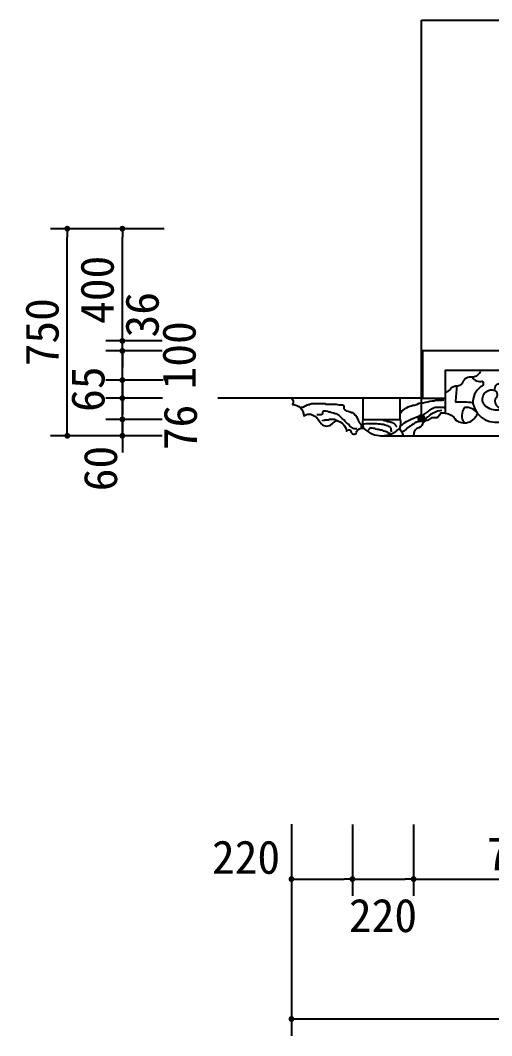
# Model space of a CAD drawing. Extents: x 341 to 10071, y 531 to 13651.
# Drawn here: x 569 to 2263, y 9901 to 13550 of the extents above; entities that cross this region are included whole.
import ezdxf

# ---------------------------------------------------------------- set-up
doc = ezdxf.new("R2010")
doc.units = 0
doc.header["$MEASUREMENT"] = 0
doc.layers.get('0').update_dxf_attribs({"linetype": 'CONTINUOUS'})
doc.layers.get('DEFPOINTS').update_dxf_attribs({"linetype": 'CONTINUOUS'})
for name, color, linetype in [('2', 2, 'CONTINUOUS'), ('3', 3, 'CONTINUOUS'), ('4', 4, 'CONTINUOUS'), ('7', 7, 'CONTINUOUS'), ('BH', 3, 'CONTINUOUS'), ('DIM', 3, 'CONTINUOUS')]:
    doc.layers.add(name, color=color, linetype=linetype)
doc.styles.add('HZ', font='')
doc.styles.get("Standard").update_dxf_attribs({"font": 'txt.shx', "bigfont": 'bigfont.shx'})
doc.styles.get('HZ').set_extended_font_data('仿宋_GB2312')
doc.dimstyles.get("Standard").update_dxf_attribs({"dimtxt": 0.18, "dimasz": 0.18, "dimexe": 0.18, "dimexo": 0.0625, "dimgap": 0.09, "dimtad": 0, "dimtih": 1, "dimtoh": 1, "dimdec": 4, "dimzin": 0, "dimdsep": 46, "dimtxsty": 'Standard', "dimcen": 0.09, "dimadec": 0, "dimazin": 0, "dimtfac": 1, "dimtdec": 4, "dimtofl": 0, "dimtmove": 0, "dimatfit": 3, "dimfxl": 0, "dimtolj": 1, "dimtzin": 0, "dimarcsym": 0})

# ---------------------------------------------------------------- blocks, each defined once
blk = doc.blocks.new('_DOT')
at = {"color": 0, "linetype": 'ByBlock'}
blk.add_line((-0.35, 0), (-1, 0), dxfattribs=at)
at = {"color": 0, "linetype": 'ByBlock', "const_width": 0.35}
blk.add_lwpolyline([(-0.175, 0, 1), (0.175, 0, 1)], format="xyb", close=True, dxfattribs=at)
blk = doc.blocks.new('*D2')
at = {"linetype": 'ByBlock'}
for p, q in [((23033.3, 160.6), (23033.3, -630)), ((14933.3, 130.6), (14933.3, -630)), ((14963.3, -570), (23003.3, -570))]:
    blk.add_line(p, q, dxfattribs=at)
at = {"layer": 'DEFPOINTS', "color": 0, "linetype": 'ByBlock'}
for p in [(23033.3, 220.6), (14933.3, 190.6), (23033.3, -570)]:
    blk.add_point(p, dxfattribs=at)
at = {"linetype": 'ByBlock', "xscale": 30, "yscale": 30, "zscale": 30, "rotation": 180}
blk.add_blockref('_DOT', (14933.3, -570), dxfattribs=at)
at = {"linetype": 'ByBlock', "xscale": 30, "yscale": 30, "zscale": 30}
blk.add_blockref('_DOT', (23033.3, -570), dxfattribs=at)
at = {"linetype": 'ByBlock', "insert": (18983.3, -480), "char_height": 120, "attachment_point": 5, "style": 'HZ'}
blk.add_mtext('\\A1;8100', dxfattribs=at)
blk = doc.blocks.new('*D34')
at = {"linetype": 'ByBlock'}
for p, q in [((1762.1, 10660.8), (1762.1, 10404.1)), ((1982.1, 10660.8), (1982.1, 10404.1)), ((1792.1, 10464.1), (1952.1, 10464.1))]:
    blk.add_line(p, q, dxfattribs=at)
at = {"layer": 'DEFPOINTS', "color": 0, "linetype": 'ByBlock'}
for p in [(1762.1, 10720.8), (1982.1, 10720.8), (1982.1, 10464.1)]:
    blk.add_point(p, dxfattribs=at)
at = {"linetype": 'ByBlock', "xscale": 30, "yscale": 30, "zscale": 30, "rotation": 180}
blk.add_blockref('_DOT', (1762.1, 10464.1), dxfattribs=at)
at = {"linetype": 'ByBlock', "xscale": 30, "yscale": 30, "zscale": 30}
blk.add_blockref('_DOT', (1982.1, 10464.1), dxfattribs=at)
at = {"linetype": 'ByBlock', "insert": (1872.1, 10332.6), "char_height": 120, "attachment_point": 5, "style": 'HZ'}
blk.add_mtext('\\A1;220', dxfattribs=at)
blk = doc.blocks.new('*D12')
at = {"linetype": 'ByBlock'}
for p, q in [((14325.7, 2484), (14325.7, 2514)), ((14469, 2454), (14265.7, 2454)), ((14325.7, 2418), (14325.7, 2454)), ((14325.7, 2418), (14325.7, 2454)), ((14469, 2418), (14265.7, 2418)), ((14325.7, 2388), (14325.7, 2358))]:
    blk.add_line(p, q, dxfattribs=at)
at = {"layer": 'DEFPOINTS', "color": 0, "linetype": 'ByBlock'}
for p in [(14325.7, 2454), (14529, 2454), (14529, 2418)]:
    blk.add_point(p, dxfattribs=at)
at = {"linetype": 'ByBlock', "xscale": 30, "yscale": 30, "zscale": 30}
for p, rotation in [((14325.7, 2454), 270), ((14325.7, 2418), 90)]:
    blk.add_blockref('_DOT', p, dxfattribs=dict(at, rotation=rotation))
at = {"linetype": 'ByBlock', "insert": (14397.2, 2548), "char_height": 120, "attachment_point": 5, "rotation": 90, "style": 'HZ'}
blk.add_mtext('\\A1;36', dxfattribs=at)
blk = doc.blocks.new('*D10')
at = {"linetype": 'ByBlock'}
for p, q in [((14279.2, 2857), (14067.7, 2857)), ((14127.7, 2143), (14127.7, 2827)), ((14279.2, 2113), (14067.7, 2113))]:
    blk.add_line(p, q, dxfattribs=at)
at = {"layer": 'DEFPOINTS', "color": 0, "linetype": 'ByBlock'}
for p in [(14127.7, 2857), (14339.2, 2857), (14339.2, 2113)]:
    blk.add_point(p, dxfattribs=at)
at = {"linetype": 'ByBlock', "xscale": 30, "yscale": 30, "zscale": 30}
for p, rotation in [((14127.7, 2857), 90), ((14127.7, 2113), 270)]:
    blk.add_blockref('_DOT', p, dxfattribs=dict(at, rotation=rotation))
at = {"linetype": 'ByBlock', "insert": (14037.7, 2485), "char_height": 120, "attachment_point": 5, "rotation": 90, "style": 'HZ'}
blk.add_mtext('\\A1;750', dxfattribs=at)
blk = doc.blocks.new('*D27')
at = {"linetype": 'ByBlock'}
for p, q in [((1085.7, 12801.1), (875.5, 12801.1)), ((935.5, 12392.1), (935.5, 12771.1)), ((1078.8, 12362.1), (875.5, 12362.1))]:
    blk.add_line(p, q, dxfattribs=at)
at = {"layer": 'DEFPOINTS', "color": 0, "linetype": 'ByBlock'}
for p in [(935.5, 12801.1), (1145.7, 12801.1), (1138.8, 12362.1)]:
    blk.add_point(p, dxfattribs=at)
at = {"linetype": 'ByBlock', "xscale": 30, "yscale": 30, "zscale": 30}
for p, rotation in [((935.5, 12801.1), 90), ((935.5, 12362.1), 270)]:
    blk.add_blockref('_DOT', p, dxfattribs=dict(at, rotation=rotation))
at = {"linetype": 'ByBlock', "insert": (845.5, 12581.6), "char_height": 120, "attachment_point": 5, "rotation": 90, "style": 'HZ'}
blk.add_mtext('\\A1;400', dxfattribs=at)
blk = doc.blocks.new('*D11')
at = {"linetype": 'ByBlock'}
for p, q in [((14325.7, 2343), (14325.7, 2373)), ((14472.2, 2313), (14265.7, 2313)), ((14325.7, 2248), (14325.7, 2313)), ((14325.7, 2248), (14325.7, 2313)), ((14470.3, 2248), (14265.7, 2248)), ((14325.7, 2218), (14325.7, 2188))]:
    blk.add_line(p, q, dxfattribs=at)
at = {"layer": 'DEFPOINTS', "color": 0, "linetype": 'ByBlock'}
for p in [(14325.7, 2313), (14532.2, 2313), (14530.3, 2248)]:
    blk.add_point(p, dxfattribs=at)
at = {"linetype": 'ByBlock', "xscale": 30, "yscale": 30, "zscale": 30}
for p, rotation in [((14325.7, 2313), 270), ((14325.7, 2248), 90)]:
    blk.add_blockref('_DOT', p, dxfattribs=dict(at, rotation=rotation))
at = {"linetype": 'ByBlock', "insert": (14202.6, 2280.5), "char_height": 120, "attachment_point": 5, "rotation": 90, "style": 'HZ'}
blk.add_mtext('\\A1;65', dxfattribs=at)
blk = doc.blocks.new('*D6')
at = {"linetype": 'ByBlock'}
for p, q in [((14933.3, 703.7), (14933.3, 460)), ((15152.3, 716.7), (15152.3, 460)), ((14963.3, 520), (15122.3, 520))]:
    blk.add_line(p, q, dxfattribs=at)
at = {"layer": 'DEFPOINTS', "color": 0, "linetype": 'ByBlock'}
for p in [(15152.3, 776.7), (14933.3, 763.7), (15152.3, 520)]:
    blk.add_point(p, dxfattribs=at)
at = {"linetype": 'ByBlock', "xscale": 30, "yscale": 30, "zscale": 30, "rotation": 180}
blk.add_blockref('_DOT', (14933.3, 520), dxfattribs=at)
at = {"linetype": 'ByBlock', "xscale": 30, "yscale": 30, "zscale": 30}
blk.add_blockref('_DOT', (15152.3, 520), dxfattribs=at)
at = {"linetype": 'ByBlock', "insert": (14770.1, 598), "char_height": 120, "attachment_point": 5, "style": 'HZ'}
blk.add_mtext('\\A1;220', dxfattribs=at)
blk = doc.blocks.new('*D7')
at = {"linetype": 'ByBlock'}
for p, q in [((14325.7, 2202), (14325.7, 2232)), ((14468.5, 2172), (14265.7, 2172)), ((14325.7, 2113), (14325.7, 2172)), ((14325.7, 2113), (14325.7, 2172)), ((14468.5, 2113), (14265.7, 2113)), ((14325.7, 2083), (14325.7, 2053))]:
    blk.add_line(p, q, dxfattribs=at)
at = {"layer": 'DEFPOINTS', "color": 0, "linetype": 'ByBlock'}
for p in [(14325.7, 2172), (14528.5, 2172), (14528.5, 2113)]:
    blk.add_point(p, dxfattribs=at)
at = {"linetype": 'ByBlock', "xscale": 30, "yscale": 30, "zscale": 30}
for p, rotation in [((14325.7, 2172), 270), ((14325.7, 2113), 90)]:
    blk.add_blockref('_DOT', p, dxfattribs=dict(at, rotation=rotation))
at = {"linetype": 'ByBlock', "insert": (14247.7, 1995.3), "char_height": 120, "attachment_point": 5, "rotation": 90, "style": 'HZ'}
blk.add_mtext('\\A1;60', dxfattribs=at)
blk = doc.blocks.new('*D8')
at = {"linetype": 'ByBlock'}
for p, q in [((14325.7, 2278), (14325.7, 2308)), ((14470.3, 2248), (14265.7, 2248)), ((14325.7, 2172), (14325.7, 2248)), ((14325.7, 2172), (14325.7, 2248)), ((14468.5, 2172), (14265.7, 2172)), ((14325.7, 2142), (14325.7, 2112))]:
    blk.add_line(p, q, dxfattribs=at)
at = {"layer": 'DEFPOINTS', "color": 0, "linetype": 'ByBlock'}
for p in [(14325.7, 2248), (14530.3, 2248), (14528.5, 2172)]:
    blk.add_point(p, dxfattribs=at)
at = {"linetype": 'ByBlock', "xscale": 30, "yscale": 30, "zscale": 30}
for p, rotation in [((14325.7, 2248), 270), ((14325.7, 2172), 90)]:
    blk.add_blockref('_DOT', p, dxfattribs=dict(at, rotation=rotation))
at = {"linetype": 'ByBlock', "insert": (14534.6, 2142.9), "char_height": 120, "attachment_point": 5, "rotation": 90, "style": 'HZ'}
blk.add_mtext('\\A1;76', dxfattribs=at)
blk = doc.blocks.new('*D9')
at = {"linetype": 'ByBlock'}
for p, q in [((14325.7, 2448), (14325.7, 2478)), ((14469, 2418), (14265.7, 2418)), ((14325.7, 2313), (14325.7, 2418)), ((14325.7, 2313), (14325.7, 2418)), ((14466.3, 2313), (14265.7, 2313)), ((14325.7, 2283), (14325.7, 2253))]:
    blk.add_line(p, q, dxfattribs=at)
at = {"layer": 'DEFPOINTS', "color": 0, "linetype": 'ByBlock'}
for p in [(14325.7, 2418), (14529, 2418), (14526.3, 2313)]:
    blk.add_point(p, dxfattribs=at)
at = {"linetype": 'ByBlock', "xscale": 30, "yscale": 30, "zscale": 30}
for p, rotation in [((14325.7, 2418), 270), ((14325.7, 2313), 90)]:
    blk.add_blockref('_DOT', p, dxfattribs=dict(at, rotation=rotation))
at = {"linetype": 'ByBlock', "insert": (14530, 2402), "char_height": 120, "attachment_point": 5, "rotation": 90, "style": 'HZ'}
blk.add_mtext('\\A1;100', dxfattribs=at)
blk = doc.blocks.new('*D5')
at = {"linetype": 'ByBlock'}
for p, q in [((15372.3, 129.5), (15372.3, -127.2)), ((16142.3, 129.5), (16142.3, -127.2)), ((15402.3, -67.2), (16112.3, -67.2))]:
    blk.add_line(p, q, dxfattribs=at)
at = {"layer": 'DEFPOINTS', "color": 0, "linetype": 'ByBlock'}
for p in [(15372.3, 189.5), (16142.3, 189.5), (16142.3, -67.2)]:
    blk.add_point(p, dxfattribs=at)
at = {"linetype": 'ByBlock', "xscale": 30, "yscale": 30, "zscale": 30, "rotation": 180}
blk.add_blockref('_DOT', (15372.3, -67.2), dxfattribs=at)
at = {"linetype": 'ByBlock', "xscale": 30, "yscale": 30, "zscale": 30}
blk.add_blockref('_DOT', (16142.3, -67.2), dxfattribs=at)
at = {"linetype": 'ByBlock', "insert": (15757.3, 22.8), "char_height": 120, "attachment_point": 5, "style": 'HZ'}
blk.add_mtext('\\A1;770', dxfattribs=at)

msp = doc.modelspace()

# ---------------------------------------------------------------- linework, layer by layer
at = {"layer": '2', "ltscale": 20}
msp.add_lwpolyline([(2014.1, 12192), (1278, 12192)], dxfattribs=at)
at = {"layer": '3', "ltscale": 20}
for points in [[(2192.5, 12267.4, 0.332336), (2228.8, 12253.5, -0.55781), (2222.7, 12232.5, 0.254548), (2195.1, 12172.9, 0.051687), (2211.7, 12136.5)], [(2583.8, 12256.4, 0.542232), (2542.9, 12247.6, -0.706124), (2494, 12250.5, 0.249672), (2331.4, 12175.8, -0.506212), (2233.6, 12171.5, -0.681844), (2273.8, 12220.3, -0.496615), (2276.7, 12191.6, 0.836921), (2317.4, 12163.5, 0.347973), (2294.6, 12243.9, 0.542486), (2273.8, 12220.3)], [(2195, 12175.7, 0.025207), (2133.2, 12177.9, 0.0198), (2137.5, 12235.9)], [(2211.7, 12136.5, 0.29733), (2166, 12158.5, 0.356159), (2163.9, 12103.3)]]:
    msp.add_lwpolyline(points, format="xyb", dxfattribs=at)
msp.add_lwpolyline([(1862.9, 12057.1), (5277.6, 12057.1)], dxfattribs=at)
at = {"layer": '4', "ltscale": 20}
for points in [[(2812.8, 12398.1), (2752.1, 12398.1, -0.153949), (2691.3, 12362.1), (2497.1, 12362.1), (2014.1, 12362.1), (2014.1, 12192), (1543.1, 12192, -0.379357), (1547.3, 12169.9, -0.378197), (1587.4, 12128.9, -0.341869), (1627.3, 12127.2, -0.050894), (1651, 12100.5, 0.445135), (1688.9, 12099.8, -0.076063), (1705.1, 12111.9, -0.304234), (1741.1, 12074.1, -0.50805), (1755.5, 12075.6, 0.576364), (1775.4, 12065, -0.476535), (1803.7, 12083.6, -0.166303), (1800.9, 12116), (1934.1, 12116, -0.166303), (1931.3, 12083.6, -0.090448), (1944.6, 12057.1)], [(2812.8, 12398.1, -0.388465), (2806.6, 12372.3, -0.040898), (2784.4, 12372.3, -0.138947), (2779.1, 12342.1, 0.269814), (2757.3, 12338.9, 0.292084), (2742.3, 12313.1, 0.328077), (2746.5, 12302.1, -0.482573), (2733.9, 12297.6, 0.324812), (2728.1, 12296.4, -0.139702), (2710.5, 12280.1, 0.14447), (2683.4, 12285.5, 0.041626), (2677.1, 12298.5, 0.393505), (2658.5, 12300.1, 0.258122), (2654.6, 12292.1), (2095.1, 12292.1), (2095.1, 12138.1), (2078.2, 12138.1, -0.408178), (2056.2, 12121.3, 0.219962), (2042.6, 12119.5, -0.23627), (2027, 12111.7, 0.250335), (2014.1, 12100.3, -0.301692), (1994.2, 12083.1, 0.276849), (1982.1, 12057.1)]]:
    msp.add_lwpolyline(points, format="xyb", dxfattribs=at)
at = {"layer": '7', "ltscale": 20}
for points in [[(2095.1, 12138.1, -0.271744), (2133.2, 12113.6, 0.501523), (2211.7, 12136.5, 0.408341), (2337.2, 12125.6, -0.020232), (2380.7, 12178.3, -0.338385), (2481.2, 12206.7, 0.441194), (2523, 12209.2, -0.485634), (2544.8, 12205, 0.586986), (2590, 12226.8, -0.414566), (2595.9, 12235.9), (2627.4, 12235.9), (2627.4, 12257.1), (2646.8, 12257.1, -0.378738), (2654.6, 12292.1)], [(2222.4, 12292.1, -0.342832), (2192.5, 12267.4, 0.359616), (2158.2, 12248.3, -0.239049), (2141.1, 12235.7, 0.276536), (2112.9, 12223.1, -0.170654), (2095.1, 12212.2, -0.170654)]]:
    msp.add_lwpolyline(points, format="xyb", dxfattribs=at)
msp.add_arc((1867.5, 12146.8), 89.8, 224.7141, 315.2859, dxfattribs=at)
at = {"layer": 'BH'}
for p, q in [((1577.3, 12156.2), (1577.3, 12159.6)), ((1577.3, 12159.6), (1585, 12159.6)), ((1585, 12159.6), (1585, 12161.3)), ((1585, 12161.3), (1590.2, 12161.3)), ((1590.2, 12161.3), (1590.2, 12164.8)), ((1590.2, 12164.8), (1597.1, 12164.8)), ((1597.1, 12164.8), (1597.1, 12168.2)), ((1597.1, 12168.2), (1602.3, 12168.2)), ((1602.3, 12168.2), (1602.3, 12169.9)), ((1602.3, 12169.9), (1609.2, 12169.9)), ((1609.2, 12169.9), (1609.2, 12171.7)), ((1609.2, 12171.7), (1613.5, 12171.7)), ((1613.5, 12173.4), (1658.4, 12173.4)), ((1613.5, 12171.7), (1613.5, 12173.4)), ((1658.4, 12173.4), (1658.4, 12172.5)), ((1658.4, 12172.5), (1665.3, 12172.5)), ((1665.3, 12172.5), (1665.3, 12171.7)), ((1665.3, 12171.7), (1667, 12171.7)), ((1665.3, 12169.9), (1665.3, 12170.8)), ((1665.3, 12170.8), (1703.2, 12170.8)), ((1666.1, 12169.9), (1665.3, 12169.9)), ((1666.1, 12169.1), (1666.1, 12169.9)), ((1667.9, 12169.1), (1666.1, 12169.1)), ((1667, 12171.7), (1667, 12170.8)), ((1667, 12170.8), (1667.9, 12170.8)), ((1667.9, 12170.8), (1667.9, 12169.1)), ((1703.2, 12170.8), (1708.4, 12169.9)), ((1708.4, 12169.9), (1715.3, 12168.2)), ((1715.3, 12168.2), (1728.2, 12168.2)), ((1728.2, 12168.2), (1729.1, 12167.4)), ((1729.1, 12167.4), (1730, 12167.4)), ((1730, 12167.4), (1730, 12165.6)), ((1730, 12165.6), (1730.8, 12164.8)), ((1730.8, 12164.8), (1730.8, 12163.9)), ((1730.8, 12163.9), (1731.7, 12160.5)), ((1731.7, 12160.5), (1731.7, 12153.6)), ((1731.7, 12153.6), (1735.1, 12150.1)), ((1944.8, 12149.3), (1949.9, 12152.7)), ((1949.9, 12152.7), (1956.8, 12157.9)), ((1956.8, 12157.9), (1962, 12161.3)), ((1962, 12161.3), (1968.9, 12163)), ((1968.9, 12163), (1974.1, 12164.8)), ((1974.1, 12164.8), (1979.3, 12166.5)), ((1979.3, 12166.5), (1981.9, 12166.5)), ((1981.9, 12166.5), (1985.3, 12167.4)), ((1985.3, 12167.4), (1988.8, 12168.2)), ((1988.8, 12168.2), (1989.6, 12169.1)), ((1989.6, 12169.1), (1992.2, 12169.9)), ((1992.2, 12169.9), (1995.7, 12170.8)), ((1995.7, 12170.8), (2002.6, 12174.3)), ((2002.6, 12174.3), (2007.7, 12176)), ((2007.7, 12176), (2016.4, 12176)), ((2016.4, 12176), (2025, 12177.7)), ((2025, 12177.7), (2033.6, 12179.4)), ((2033.6, 12179.4), (2040.5, 12181.1)), ((2040.5, 12181.1), (2047.4, 12182.9)), ((2040.5, 12150.1), (2049.1, 12155.3)), ((2047.4, 12182.9), (2054.3, 12182.9)), ((2049.1, 12155.3), (2056, 12158.7)), ((2054.3, 12182.9), (2057.8, 12183.7)), ((2056, 12158.7), (2059.5, 12159.6)), ((2057.8, 12183.7), (2061.2, 12184.6)), ((2059.5, 12159.6), (2088.8, 12159.6)), ((2061.2, 12184.6), (2066.4, 12184.6)), ((2066.4, 12184.6), (2069, 12185.5)), ((2069, 12185.5), (2086.2, 12185.5)), ((2086.2, 12185.5), (2086.2, 12186.3)), ((2086.2, 12186.3), (2090.6, 12186.3)), ((2088.8, 12159.6), (2092.3, 12158.7)), ((2091.4, 12157.9), (2090.6, 12157.9)), ((2093.1, 12158.7), (2091.4, 12158.7)), ((2091.4, 12158.7), (2091.4, 12157.9)), ((2092.3, 12158.7), (2093.1, 12158.7)), ((1635.1, 12132.9), (1634.2, 12132)), ((1638.5, 12132.9), (1635.1, 12132.9)), ((1639.4, 12132), (1638.5, 12132.9)), ((1648.9, 12132), (1639.4, 12132)), ((1649.7, 12132.9), (1648.9, 12132.9)), ((1648.9, 12132.9), (1648.9, 12132)), ((1652.3, 12133.7), (1649.7, 12132.9)), ((1653.2, 12134.6), (1652.3, 12133.7)), ((1654.1, 12138.1), (1653.2, 12134.6)), ((1654.9, 12141.5), (1654.1, 12138.1)), ((1655.8, 12144.1), (1654.9, 12141.5)), ((1656.6, 12144.9), (1655.8, 12144.1)), ((1667.9, 12144.9), (1656.6, 12144.9)), ((1660.1, 12113.1), (1663.5, 12113.9)), ((1663.5, 12113.9), (1668.7, 12114.8)), ((1673, 12144.1), (1667.9, 12144.9)), ((1668.7, 12114.8), (1675.6, 12114.8)), ((1676.5, 12143.2), (1673, 12144.1)), ((1675.6, 12114.8), (1679.9, 12116.5)), ((1679.1, 12142.4), (1676.5, 12143.2)), ((1682.5, 12141.5), (1679.1, 12142.4)), ((1679.9, 12116.5), (1698.9, 12116.5)), ((1687.7, 12139.8), (1682.5, 12141.5)), ((1694.6, 12138.1), (1687.7, 12139.8)), ((1697.2, 12137.2), (1694.6, 12138.1)), ((1700.6, 12136.3), (1697.2, 12137.2)), ((1698.9, 12116.5), (1701.5, 12113.9)), ((1704.1, 12135.5), (1700.6, 12136.3)), ((1701.5, 12113.9), (1705, 12113.1)), ((1707.5, 12134.6), (1704.1, 12135.5)), ((1710.1, 12132), (1707.5, 12134.6)), ((1713.6, 12131.2), (1710.1, 12132)), ((1717, 12127.7), (1713.6, 12131.2)), ((1720.5, 12124.3), (1717, 12127.7)), ((1725.7, 12119.1), (1720.5, 12124.3)), ((1730.8, 12113.9), (1725.7, 12119.1)), ((1736, 12108.7), (1730.8, 12113.9)), ((1735.1, 12150.1), (1740.3, 12146.7)), ((1740.3, 12146.7), (1747.2, 12144.9)), ((1747.2, 12144.9), (1754.1, 12143.2)), ((1754.1, 12143.2), (1759.3, 12140.6)), ((1759.3, 12140.6), (1764.5, 12140.6)), ((1764.5, 12140.6), (1765.3, 12139.8)), ((1765.3, 12139.8), (1766.2, 12137.2)), ((1766.2, 12137.2), (1767.1, 12136.3)), ((1767.1, 12136.3), (1767.9, 12135.5)), ((1767.9, 12135.5), (1770.5, 12132)), ((1770.5, 12132), (1774, 12131.2)), ((1774, 12131.2), (1774.8, 12130.3)), ((1774.8, 12130.3), (1777.4, 12126.8)), ((1777.4, 12126.8), (1777.4, 12126)), ((1777.4, 12126), (1778.3, 12123.4)), ((1778.3, 12123.4), (1779.1, 12120)), ((1779.1, 12120), (1782.6, 12114.8)), ((1782.6, 12114.8), (1784.3, 12109.6)), ((1934.4, 12137.2), (1937, 12142.4)), ((1934.4, 12136.3), (1934.4, 12137.2)), ((1937, 12142.4), (1939.6, 12145.8)), ((1939.6, 12145.8), (1944.8, 12149.3)), ((1965.5, 12113.1), (1975.8, 12118.2)), ((1975.8, 12118.2), (1985.3, 12121.7)), ((1985.3, 12121.7), (1993.9, 12125.1)), ((1993.9, 12125.1), (2005.2, 12128.6)), ((2005.2, 12128.6), (2013.8, 12130.3)), ((2013.8, 12130.3), (2022.4, 12136.3)), ((2017.2, 12113.9), (2013.8, 12113.1)), ((2021.5, 12117.4), (2017.2, 12113.9)), ((2026.7, 12119.1), (2021.5, 12117.4)), ((2022.4, 12136.3), (2033.6, 12143.2)), ((2030.2, 12123.4), (2026.7, 12119.1)), ((2033.6, 12124.3), (2030.2, 12123.4)), ((2033.6, 12143.2), (2040.5, 12150.1)), ((2037.1, 12127.7), (2033.6, 12124.3)), ((2037.9, 12130.3), (2037.1, 12127.7)), ((2043.1, 12133.7), (2037.9, 12130.3)), ((2050, 12137.2), (2043.1, 12133.7)), ((2058.6, 12140.6), (2050, 12137.2)), ((2068.1, 12144.9), (2058.6, 12140.6)), ((2076.8, 12146.7), (2068.1, 12144.9)), ((2083.7, 12147.5), (2076.8, 12146.7)), ((1654.1, 12111.3), (1654.1, 12112.2)), ((1654.1, 12112.2), (1654.9, 12112.2)), ((1654.9, 12112.2), (1660.1, 12113.1)), ((1705, 12113.1), (1708.4, 12112.2)), ((1708.4, 12112.2), (1709.3, 12111.3)), ((1709.3, 12111.3), (1710.1, 12110.5)), ((1710.1, 12110.5), (1710.1, 12109.6)), ((1741.2, 12103.6), (1736, 12108.7)), ((1748.1, 12098.4), (1741.2, 12103.6)), ((1753.3, 12091.5), (1748.1, 12098.4)), ((1763.6, 12084.6), (1753.3, 12091.5)), ((1766.2, 12082), (1763.6, 12084.6)), ((1778.3, 12082), (1766.2, 12082)), ((1784.3, 12109.6), (1786, 12105.3)), ((1786, 12105.3), (1791.2, 12100.1)), ((1791.2, 12100.1), (1794.7, 12095)), ((1794.7, 12092.4), (1793.8, 12092.4)), ((1793.8, 12092.4), (1793.8, 12083.8)), ((1793.8, 12083.8), (1794.7, 12082.9)), ((1794.7, 12095), (1794.7, 12092.4)), ((1794.7, 12082.9), (1794.7, 12082)), ((1802.4, 12100.1), (1805.9, 12100.1)), ((1805.9, 12100.1), (1811.1, 12101)), ((1811.1, 12101), (1849, 12101)), ((1819.7, 12077.7), (1818.8, 12077.7)), ((1820.5, 12078.6), (1819.7, 12078.6)), ((1819.7, 12078.6), (1819.7, 12077.7)), ((1821.4, 12079.4), (1820.5, 12079.4)), ((1820.5, 12079.4), (1820.5, 12078.6)), ((1822.3, 12080.3), (1821.4, 12080.3)), ((1821.4, 12080.3), (1821.4, 12079.4)), ((1823.1, 12082), (1822.3, 12081.2)), ((1822.3, 12081.2), (1822.3, 12080.3)), ((1824, 12082), (1823.1, 12082)), ((1824.9, 12083.8), (1824, 12082.9)), ((1824, 12082.9), (1824, 12082)), ((1825.7, 12083.8), (1824.9, 12083.8)), ((1832.6, 12084.6), (1825.7, 12084.6)), ((1825.7, 12084.6), (1825.7, 12083.8)), ((1837.8, 12082.9), (1832.6, 12084.6)), ((1843, 12082.9), (1837.8, 12082.9)), ((1843.8, 12082), (1843, 12082.9)), ((1844.7, 12082), (1843.8, 12082)), ((1845.6, 12081.2), (1844.7, 12082)), ((1850.7, 12079.4), (1845.6, 12081.2)), ((1849, 12101), (1855.1, 12100.1)), ((1855.9, 12079.4), (1850.7, 12079.4)), ((1855.1, 12100.1), (1862, 12100.1)), ((1862.8, 12077.7), (1855.9, 12079.4)), ((1862, 12100.1), (1867.1, 12098.4)), ((1868, 12076.9), (1862.8, 12077.7)), ((1867.1, 12098.4), (1872.3, 12098.4)), ((1872.3, 12113.1), (1874.9, 12113.1)), ((1872.3, 12098.4), (1875.8, 12097.5)), ((1874.9, 12113.1), (1879.2, 12112.2)), ((1875.8, 12097.5), (1879.2, 12096.7)), ((1879.2, 12112.2), (1884.4, 12110.5)), ((1879.2, 12096.7), (1883.5, 12095)), ((1883.5, 12095), (1887, 12094.1)), ((1884.4, 12110.5), (1889.6, 12108.7)), ((1887, 12094.1), (1890.4, 12091.5)), ((1889.6, 12108.7), (1893, 12107.9)), ((1890.4, 12091.5), (1893.9, 12091.5)), ((1893, 12107.9), (1897.3, 12107)), ((1893.9, 12091.5), (1897.3, 12088.1)), ((1897.3, 12107), (1900.8, 12106.2)), ((1897.3, 12088.1), (1898.2, 12087.2)), ((1898.2, 12087.2), (1898.2, 12086.3)), ((1898.2, 12086.3), (1899, 12085.5)), ((1899, 12085.5), (1899.9, 12084.6)), ((1899.9, 12084.6), (1900.8, 12083.8)), ((1900.8, 12106.2), (1904.2, 12106.2)), ((1900.8, 12083.8), (1900.8, 12076)), ((1904.2, 12106.2), (1905.1, 12105.3)), ((1905.1, 12105.3), (1907.7, 12104.4)), ((1907.7, 12104.4), (1908.5, 12103.6)), ((1908.5, 12103.6), (1909.4, 12102.7)), ((1909.4, 12102.7), (1910.3, 12102.7)), ((1910.3, 12102.7), (1911.1, 12101.9)), ((1911.1, 12101.9), (1912, 12101)), ((1912, 12101), (1912.8, 12100.1)), ((1912.8, 12100.1), (1913.7, 12099.3)), ((1913.7, 12099.3), (1914.6, 12098.4)), ((1914.6, 12098.4), (1915.4, 12097.5)), ((1915.4, 12097.5), (1915.4, 12096.7)), ((1915.4, 12096.7), (1916.3, 12095.8)), ((1916.3, 12095.8), (1916.3, 12095)), ((1916.3, 12095), (1917.2, 12095)), ((1917.2, 12095), (1917.2, 12094.1)), ((1917.2, 12094.1), (1918, 12093.2)), ((1918, 12093.2), (1918.9, 12093.2)), ((1918.9, 12093.2), (1918.9, 12091.5)), ((1918.9, 12091.5), (1919.8, 12091.5)), ((1919.8, 12091.5), (1919.8, 12089.8)), ((1919.8, 12089.8), (1920.6, 12089.8)), ((1932.7, 12090.6), (1935.3, 12091.5)), ((1935.3, 12091.5), (1940.5, 12096.7)), ((1940.5, 12096.7), (1947.4, 12101.9)), ((1947.4, 12101.9), (1956.8, 12107.9)), ((1953.4, 12078.6), (1952.5, 12077.7)), ((1952.5, 12077.7), (1952.5, 12076.9)), ((1954.3, 12078.6), (1953.4, 12078.6)), ((1955.1, 12080.3), (1954.3, 12079.4)), ((1954.3, 12079.4), (1954.3, 12078.6)), ((1956, 12081.2), (1955.1, 12080.3)), ((1958.6, 12084.6), (1956, 12082)), ((1956, 12082), (1956, 12081.2)), ((1956.8, 12107.9), (1965.5, 12113.1)), ((1961.2, 12085.5), (1958.6, 12084.6)), ((1962, 12086.3), (1961.2, 12085.5)), ((1964.6, 12087.2), (1962, 12086.3)), ((1965.5, 12088.1), (1964.6, 12088.1)), ((1964.6, 12088.1), (1964.6, 12087.2)), ((1966.3, 12089.8), (1965.5, 12088.9)), ((1965.5, 12088.9), (1965.5, 12088.1)), ((1967.2, 12090.6), (1966.3, 12089.8)), ((1969.8, 12091.5), (1967.2, 12090.6)), ((1975, 12095), (1969.8, 12091.5)), ((1980.1, 12098.4), (1975, 12095)), ((1983.6, 12101), (1980.1, 12098.4)), ((1986.2, 12101.9), (1983.6, 12101)), ((1987, 12102.7), (1986.2, 12101.9)), ((1987.9, 12104.4), (1987, 12103.6)), ((1987, 12103.6), (1987, 12102.7)), ((1988.8, 12104.4), (1987.9, 12104.4)), ((1991.3, 12105.3), (1988.8, 12104.4)), ((1996.5, 12107), (1991.3, 12105.3)), ((2000, 12107), (1996.5, 12107)), ((2005.2, 12107.9), (2000, 12107)), ((2006, 12108.7), (2005.2, 12107.9)), ((2006.9, 12108.7), (2006, 12108.7)), ((2009.5, 12109.6), (2006.9, 12108.7)), ((2010.3, 12110.5), (2009.5, 12109.6)), ((2013.8, 12113.1), (2010.3, 12110.5)), ((1870.6, 12076), (1868, 12076.9)), ((1871.4, 12075.1), (1870.6, 12076)), ((1872.3, 12075.1), (1871.4, 12075.1)), ((1872.3, 12074.3), (1872.3, 12075.1)), ((1873.2, 12073.4), (1872.3, 12074.3)), ((1876.6, 12073.4), (1873.2, 12073.4)), ((1880.1, 12072.5), (1876.6, 12073.4)), ((1884.4, 12070.8), (1880.1, 12072.5)), ((1889.6, 12069.1), (1884.4, 12070.8)), ((1894.7, 12065.6), (1889.6, 12069.1)), ((1898.2, 12064.8), (1894.7, 12065.6)), ((1899, 12064.8), (1898.2, 12064.8)), ((1900.8, 12076), (1901.6, 12076)), ((1901.6, 12076), (1901.6, 12071.7)), ((1942.2, 12072.5), (1942.2, 12073.4)), ((1943, 12072.5), (1942.2, 12072.5)), ((1946.5, 12073.4), (1943, 12072.5)), ((1949.1, 12074.3), (1946.5, 12073.4)), ((1949.9, 12075.1), (1949.1, 12074.3)), ((1950.8, 12076), (1949.9, 12075.1)), ((1951.7, 12076), (1950.8, 12076)), ((1952.5, 12076.9), (1951.7, 12076.9)), ((1951.7, 12076.9), (1951.7, 12076))]:
    msp.add_line(p, q, dxfattribs=at)
at = {"layer": 'DIM'}
for p, q in [((1800.9, 12116), (1800.9, 12192)), ((1934.1, 12116), (1934.1, 12192)), ((2014.1, 12192), (2095.1, 12192))]:
    msp.add_line(p, q, dxfattribs=at)

# ---------------------------------------------------------------- dimensions: what is measured, and where the dimension line sits
at = {"layer": 'DIM', "ltscale": 20}
dim = msp.add_linear_dim(base=(737.5, 12801.1), p1=(949, 12057.1), p2=(949, 12801.1), angle=90, text='750', dimstyle='Standard', override={"dimscale": 60, "dimtxt": 2, "dimasz": 0.5, "dimexe": 1, "dimexo": 1, "dimgap": 0.5, "dimtad": 1, "dimtih": 0, "dimtoh": 0, "dimdec": 0, "dimzin": 9, "dimtxsty": 'HZ', "dimblk1": 'DOT', "dimblk2": 'DOT', "dimsah": 1, "dimcen": 0, "dimclrd": 256, "dimclre": 256, "dimclrt": 256, "dimtfac": 0.5, "dimtdec": 0, "dimtofl": 1, "dimtmove": 2, "dimtzin": 2}, dxfattribs=at)
dim.commit()
dim.dimension.update_dxf_attribs({"geometry": '*D10', "text_midpoint": (647.5, 12429.1), "insert": (-13390.2, 9944.1)})
dim = msp.add_linear_dim(base=(935.5, 12801.1), p1=(1138.8, 12362.1), p2=(1145.7, 12801.1), angle=90, text='400', dimstyle='Standard', override={"dimscale": 60, "dimtxt": 2, "dimasz": 0.5, "dimexe": 1, "dimexo": 1, "dimgap": 0.5, "dimtad": 1, "dimtih": 0, "dimtoh": 0, "dimdec": 0, "dimzin": 9, "dimtxsty": 'HZ', "dimblk1": 'DOT', "dimblk2": 'DOT', "dimsah": 1, "dimcen": 0, "dimclrd": 256, "dimclre": 256, "dimclrt": 256, "dimtfac": 0.5, "dimtdec": 0, "dimtofl": 1, "dimtmove": 2, "dimtzin": 2}, dxfattribs=at)
dim.commit()
dim.dimension.update_dxf_attribs({"geometry": '*D27', "text_midpoint": (845.5, 12581.6)})
for base, p1, p2, picture, middle in [((935.5, 12398.1), (1138.8, 12362.1), (1138.8, 12398.1), '*D12', (1007, 12492.1)), ((935.5, 12257.1), (1140.1, 12192.1), (1142, 12257.1), '*D11', (812.4, 12224.6)), ((935.5, 12192.1), (1138.3, 12116.1), (1140.1, 12192.1), '*D8', (1144.4, 12087.1))]:
    dim = msp.add_linear_dim(base=base, p1=p1, p2=p2, angle=90, dimstyle='Standard', override={"dimscale": 60, "dimtxt": 2, "dimasz": 0.5, "dimexe": 1, "dimexo": 1, "dimgap": 0.5, "dimtad": 1, "dimtih": 0, "dimtoh": 0, "dimdec": 0, "dimzin": 9, "dimtxsty": 'HZ', "dimblk1": 'DOT', "dimblk2": 'DOT', "dimsah": 1, "dimcen": 0, "dimclrd": 256, "dimclre": 256, "dimclrt": 256, "dimtfac": 0.5, "dimtdec": 0, "dimtofl": 1, "dimtmove": 2, "dimtzin": 2}, dxfattribs=at)
    dim.commit()
    dim.dimension.update_dxf_attribs({"geometry": picture, "text_midpoint": middle, "dimtype": 128, "insert": (-13390.2, 9944.1)})
for base, p1, p2, text, picture, middle in [((935.5, 12362.1), (1136.1, 12257.1), (1138.8, 12362.1), '100', '*D9', (1139.8, 12346.2)), ((935.5, 12116.1), (1138.3, 12057.1), (1138.3, 12116.1), '60', '*D7', (857.5, 11939.4))]:
    dim = msp.add_linear_dim(base=base, p1=p1, p2=p2, angle=90, text=text, dimstyle='Standard', override={"dimscale": 60, "dimtxt": 2, "dimasz": 0.5, "dimexe": 1, "dimexo": 1, "dimgap": 0.5, "dimtad": 1, "dimtih": 0, "dimtoh": 0, "dimdec": 0, "dimzin": 9, "dimtxsty": 'HZ', "dimblk1": 'DOT', "dimblk2": 'DOT', "dimsah": 1, "dimcen": 0, "dimclrd": 256, "dimclre": 256, "dimclrt": 256, "dimtfac": 0.5, "dimtdec": 0, "dimtofl": 1, "dimtmove": 2, "dimtzin": 2}, dxfattribs=at)
    dim.commit()
    dim.dimension.update_dxf_attribs({"geometry": picture, "text_midpoint": middle, "dimtype": 128, "insert": (-13390.2, 9944.1)})
for base, p1, p2, picture, middle in [((9643.1, 9961.3), (1543.1, 10722), (9643.1, 10752), '*D2', (5593.1, 10051.3)), ((2752.1, 10464.1), (1982.1, 10720.8), (2752.1, 10720.8), '*D5', (2367.1, 10554.1))]:
    dim = msp.add_linear_dim(base=base, p1=p1, p2=p2, dimstyle='Standard', override={"dimscale": 60, "dimtxt": 2, "dimasz": 0.5, "dimexe": 1, "dimexo": 1, "dimgap": 0.5, "dimtad": 1, "dimtih": 0, "dimtoh": 0, "dimdec": 0, "dimzin": 9, "dimtxsty": 'HZ', "dimblk1": 'DOT', "dimblk2": 'DOT', "dimsah": 1, "dimcen": 0, "dimclrd": 256, "dimclre": 256, "dimclrt": 256, "dimtfac": 0.5, "dimtdec": 0, "dimtofl": 1, "dimtmove": 2, "dimtzin": 2}, dxfattribs=at)
    dim.commit()
    dim.dimension.update_dxf_attribs({"geometry": picture, "text_midpoint": middle, "insert": (-13390.2, 10531.3)})
dim = msp.add_linear_dim(base=(1762.1, 10464.1), p1=(1543.1, 10707.9), p2=(1762.1, 10720.8), text='220', dimstyle='Standard', override={"dimscale": 60, "dimtxt": 2, "dimasz": 0.5, "dimexe": 1, "dimexo": 1, "dimgap": 0.5, "dimtad": 1, "dimtih": 0, "dimtoh": 0, "dimdec": 0, "dimzin": 9, "dimtxsty": 'HZ', "dimblk1": 'DOT', "dimblk2": 'DOT', "dimsah": 1, "dimcen": 0, "dimclrd": 256, "dimclre": 256, "dimclrt": 256, "dimtfac": 0.5, "dimtdec": 0, "dimtofl": 1, "dimtmove": 2, "dimtzin": 2}, dxfattribs=at)
dim.commit()
dim.dimension.update_dxf_attribs({"geometry": '*D6', "text_midpoint": (1379.9, 10542.1), "dimtype": 128, "insert": (-13390.2, 9944.1)})
dim = msp.add_linear_dim(base=(1982.1, 10464.1), p1=(1762.1, 10720.8), p2=(1982.1, 10720.8), dimstyle='Standard', override={"dimscale": 60, "dimtxt": 2, "dimasz": 0.5, "dimexe": 1, "dimexo": 1, "dimgap": 0.5, "dimtad": 1, "dimtih": 0, "dimtoh": 0, "dimdec": 0, "dimzin": 9, "dimtxsty": 'HZ', "dimblk1": 'DOT', "dimblk2": 'DOT', "dimsah": 1, "dimcen": 0, "dimclrd": 256, "dimclre": 256, "dimclrt": 256, "dimtfac": 0.5, "dimtdec": 0, "dimtofl": 1, "dimtmove": 2, "dimtzin": 2}, dxfattribs=at)
dim.commit()
dim.dimension.update_dxf_attribs({"geometry": '*D34', "text_midpoint": (1872.1, 10332.6), "dimtype": 128})

# ---------------------------------------------------------------- leaders
at = {"layer": 'BH'}
msp.add_leader([(2010, 12120), (2010, 13550), (3240, 13550)], dimstyle='Standard', override={"dimscale": 60, "dimtxt": 2, "dimasz": 0.5, "dimexe": 1, "dimexo": 1, "dimgap": 0.5, "dimtad": 1, "dimtih": 0, "dimtoh": 0, "dimdec": 0, "dimzin": 9, "dimtxsty": 'HZ', "dimcen": 0, "dimclrd": 256, "dimclre": 256, "dimclrt": 256, "dimtfac": 0.5, "dimtdec": 0, "dimtofl": 1, "dimldrblk": 'DOT', "dimtzin": 2}, dxfattribs=at)

doc.saveas('drawing.dxf')
